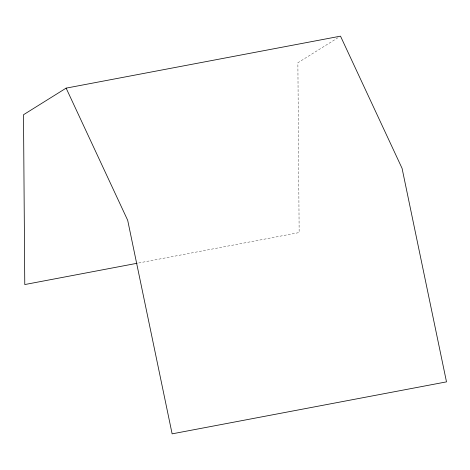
<?xml version="1.0" encoding="UTF-8"?>
<svg xmlns="http://www.w3.org/2000/svg" width="470" height="470" viewBox="0 0 470 470"><rect width="100%" height="100%" fill="white"/><g stroke="black" fill="none" stroke-linecap="round" stroke-linejoin="round"><path stroke-width="0.35" stroke-dasharray="2.35 1.76" d="M338.03 37.694L297.874 62.763L299.149 232.574L137.117 263.271"/><path stroke-width="0.7" d="M66.129 88.131L127.693 220.312L172.126 433.851L446.5 381.869L402.067 168.331L340.503 36.149L66.129 88.131L23.5 114.739L24.775 284.55L137.117 263.271"/></g></svg>
